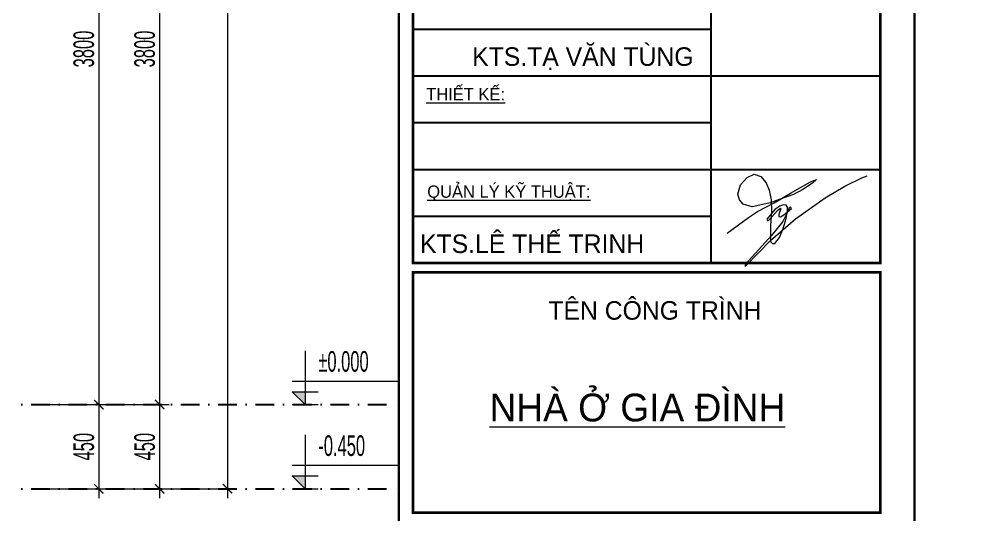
# Model space of a CAD drawing. Header units: inches. Extents: x 274208 to 641690, y -81912 to 129129.
# Drawn here: x 464331 to 469454, y 40613 to 43261 of the extents above; entities that cross this region are included whole.
import ezdxf
from ezdxf.enums import TextEntityAlignment as Align

# ---------------------------------------------------------------- set-up
doc = ezdxf.new("R2010")
doc.units = ezdxf.units.IN
doc.header["$MEASUREMENT"] = 0
doc.header["$PDMODE"] = 3
doc.linetypes.add('DASHDOT', pattern=[1, 0.5, -0.25, 0, -0.25])
for name, color, linetype, lineweight in [('05.Text', 253, 'Continuous', 18), ('08.Dim', 156, 'Continuous', 15), ('11.Khung bo', 32, 'Continuous', 50), ('12.Khung', 36, 'Continuous', 25), ('DIM', 252, 'Continuous', 20)]:
    doc.layers.add(name, color=color, linetype=linetype, lineweight=lineweight)
doc.layers.add('text', color=7, linetype='Continuous')
doc.layers.add('TRUC', color=250, linetype='DASHDOT')
doc.layers.add('Tpl_Bound', color=1, linetype='Continuous', plot=False)
doc.styles.add('TT5_Text Dim', font='hoatbif.shx', dxfattribs={"width": 0.6})
doc.styles.add('VnAvantH', font='')
doc.styles.get('VnAvantH').set_extended_font_data('.VnAvantH')
doc.dimstyles.new('TT5_Dim 1-50', dxfattribs={"dimscale": 50, "dimtxt": 2.2, "dimasz": 1, "dimexe": 1, "dimexo": 0.5, "dimgap": 0.5, "dimtad": 1, "dimdec": 0, "dimzin": 0, "dimdsep": 46, "dimtxsty": 'TT5_Text Dim', "dimblk": 'ARCHTICK', "dimcen": 0, "dimdle": 1, "dimclrd": 256, "dimclre": 256, "dimclrt": 1, "dimadec": 0, "dimazin": 0, "dimtfac": 0.015, "dimtdec": 0, "dimtix": 1, "dimtmove": 2, "dimatfit": 3, "dimldrblk": 'DOT', "dimfxl": 1, "dimtolj": 1, "dimtzin": 0, "dimlwd": -1, "dimlwe": -1, "dimarcsym": 1})

# ---------------------------------------------------------------- blocks, each defined once
blk = doc.blocks.new('100')
at = {"layer": '05.Text', "color": 1}
blk.add_lwpolyline([(1899575, -937551), (1899804, -937384), (1899898, -937322), (1900076, -937228), (1900253, -937123), (1900467, -937003), (1900530, -936977), (1900488, -937019), (1900384, -937087), (1900285, -937139), (1900132, -937194), (1900034, -937228), (1899924, -937254), (1899841, -937269), (1899747, -937243), (1899705, -937196), (1899689, -937134), (1899716, -937034), (1899789, -936956), (1899862, -936920), (1899935, -936946), (1899992, -937014), (1900024, -937092), (1900045, -937196), (1900050, -937322), (1900039, -937473), (1900039, -937577), (1900039, -937640), (1900060, -937661), (1900086, -937661), (1900133, -937598), (1900175, -937504), (1900206, -937395), (1900222, -937311), (1900222, -937275), (1900206, -937254), (1900175, -937249), (1900139, -937264), (1900086, -937301), (1900003, -937400), (1900003, -937416), (1900018, -937416), (1900118, -937306), (1900144, -937285), (1900150, -937293), (1900128, -937353), (1900128, -937374), (1900144, -937379), (1900180, -937358), (1900243, -937306), (1900264, -937290), (1900253, -937276), (1900234, -937290), (1900219, -937326), (1900170, -937426), (1900050, -937577), (1899773, -937880), (1899763, -937901), (1899773, -937901), (1900039, -937630), (1900306, -937400), (1900624, -937175), (1900833, -937050), (1901016, -936961), (1901073, -936940), (1901073, -936940)], dxfattribs=at)
at = {"layer": '11.Khung bo', "const_width": 26.7}
for points in [[(1860913, -945240), (1860913, -916940), (1896063, -916940), (1896063, -945240)], [(1896213, -937871), (1901213, -937871), (1901213, -930871), (1896213, -930871)], [(1896213, -940540), (1901213, -940540), (1901213, -937971), (1896213, -937971)]]:
    blk.add_lwpolyline(points, close=True, dxfattribs=at)
at = {"layer": '12.Khung'}
for p, q in [((1899399, -930871), (1899399, -937871)), ((1896213, -935371), (1899399, -935371)), ((1896213, -935871), (1901213, -935871)), ((1896213, -936371), (1899399, -936371)), ((1896213, -936871), (1901213, -936871)), ((1896213, -937371), (1899399, -937371))]:
    blk.add_line(p, q, dxfattribs=at)
at = {"layer": '12.Khung', "color": 1}
blk.add_lwpolyline([(1901579, -945940), (1901579, -916240), (1859580, -916240), (1859580, -945940)], close=True, dxfattribs=at)
at = {"layer": '05.Text', "style": 'VnAvantH'}
for s, p in [('KTS.t¹ v¨n tïng', (1899215, -935764)), ('KTS.lª thÕ trinh', (1898687, -937764))]:
    blk.add_text(s, height=198, dxfattribs=at).set_placement(p, align=Align.RIGHT)
for s, height, p in [('%%UthiÕt kÕ:', 132, (1896355, -936133)), ('%%Uqu¶n lý kü thuËt:', 132, (1896366, -937174)), ('tªn C¤NG TR×NH', 198, (1897662, -938477)), ('%%UNHµ ë GIA §×NH', 297, (1897032, -939564))]:
    blk.add_text(s, height=height, dxfattribs=at).set_placement(p)
blk = doc.blocks.new('A$C4E7C6F34')
at = {"layer": 'DIM'}
blk.add_hatch(color=256, dxfattribs=at).paths.add_polyline_path([(-38, 0), (-38, 138), (-178, 138)])
for p, q in [((-38, 576), (-38, 0)), ((964, 248), (-178, 248)), ((-178, 138), (101, 138)), ((-178, 138), (-38, 0)), ((-178, 0), (101, 0))]:
    blk.add_line(p, q, dxfattribs=at)
at = {"layer": 'text', "style": 'TT5_Text Dim', "flags": 8}
blk.add_attdef('%%P0.000', text='', height=220, dxfattribs=at).set_placement((102, 461), align=Align.MIDDLE_LEFT)
blk = doc.blocks.new('_ARCHTICK')
at = {"color": 0, "linetype": 'ByBlock', "const_width": 0.15}
blk.add_lwpolyline([(-0.5, -0.5), (0.5, 0.5)], dxfattribs=at)
blk = doc.blocks.new('*D347')
at = {"layer": '08.Dim', "transparency": 16777216}
for p, q in [((464757.4, 45051.7), (464757.4, 41151.7)), ((464451.3, 45001.7), (464807.4, 45001.7)), ((464451.3, 41201.7), (464807.4, 41201.7))]:
    blk.add_line(p, q, dxfattribs=at)
at = {"layer": 'Defpoints', "color": 0, "transparency": 16777216}
for p in [(464426.3, 45001.7), (464426.3, 41201.7), (464757.4, 41201.7)]:
    blk.add_point(p, dxfattribs=at)
at = {"layer": '08.Dim', "transparency": 16777216, "xscale": 50, "yscale": 50, "zscale": 50}
for p, rotation in [((464757.4, 45001.7), 90), ((464757.4, 41201.7), 270)]:
    blk.add_blockref('_ARCHTICK', p, dxfattribs=dict(at, rotation=rotation))
at = {"layer": '08.Dim', "color": 1, "transparency": 16777216, "insert": (464677.4, 43101.7), "char_height": 110, "attachment_point": 5, "rotation": 90, "style": 'TT5_Text Dim'}
blk.add_mtext('\\A1;3800', dxfattribs=at)
blk = doc.blocks.new('_DOT')
at = {"color": 1, "linetype": 'ByBlock'}
blk.add_line((-0.5, 0), (-1, 0), dxfattribs=at)
at = {"color": 1, "linetype": 'ByBlock', "const_width": 0.5}
blk.add_lwpolyline([(-0.25, 0, 1), (0.25, 0, 1)], format="xyb", close=True, dxfattribs=at)
blk = doc.blocks.new('*D348')
at = {"layer": '08.Dim', "transparency": 16777216}
for p, q in [((464757.4, 41251.7), (464757.4, 40701.7)), ((464451.3, 41201.7), (464807.4, 41201.7)), ((464451.3, 40751.7), (464807.4, 40751.7))]:
    blk.add_line(p, q, dxfattribs=at)
at = {"layer": 'Defpoints', "color": 0, "transparency": 16777216}
for p in [(464426.3, 41201.7), (464426.3, 40751.7), (464757.4, 40751.7)]:
    blk.add_point(p, dxfattribs=at)
at = {"layer": '08.Dim', "transparency": 16777216, "xscale": 50, "yscale": 50, "zscale": 50}
for p, rotation in [((464757.4, 41201.7), 90), ((464757.4, 40751.7), 270)]:
    blk.add_blockref('_ARCHTICK', p, dxfattribs=dict(at, rotation=rotation))
at = {"layer": '08.Dim', "color": 1, "transparency": 16777216, "insert": (464677.4, 40976.7), "char_height": 110, "attachment_point": 5, "rotation": 90, "style": 'TT5_Text Dim'}
blk.add_mtext('\\A1;450', dxfattribs=at)
blk = doc.blocks.new('*D351')
at = {"layer": '08.Dim', "transparency": 16777216}
for p, q in [((465083, 45051.7), (465083, 41151.7)), ((464451.3, 45001.7), (465133, 45001.7)), ((464451.3, 41201.7), (465133, 41201.7))]:
    blk.add_line(p, q, dxfattribs=at)
at = {"layer": 'Defpoints', "color": 0, "transparency": 16777216}
for p in [(464426.3, 45001.7), (464426.3, 41201.7), (465083, 41201.7)]:
    blk.add_point(p, dxfattribs=at)
at = {"layer": '08.Dim', "transparency": 16777216, "xscale": 50, "yscale": 50, "zscale": 50}
for p, rotation in [((465083, 45001.7), 90), ((465083, 41201.7), 270)]:
    blk.add_blockref('_ARCHTICK', p, dxfattribs=dict(at, rotation=rotation))
at = {"layer": '08.Dim', "color": 1, "transparency": 16777216, "insert": (465003, 43101.7), "char_height": 110, "attachment_point": 5, "rotation": 90, "style": 'TT5_Text Dim'}
blk.add_mtext('\\A1;3800', dxfattribs=at)
blk = doc.blocks.new('*D352')
at = {"layer": '08.Dim', "transparency": 16777216}
for p, q in [((465083, 41251.7), (465083, 40701.7)), ((464451.3, 41201.7), (465133, 41201.7)), ((464451.3, 40751.7), (465133, 40751.7))]:
    blk.add_line(p, q, dxfattribs=at)
at = {"layer": 'Defpoints', "color": 0, "transparency": 16777216}
for p in [(464426.3, 41201.7), (464426.3, 40751.7), (465083, 40751.7)]:
    blk.add_point(p, dxfattribs=at)
at = {"layer": '08.Dim', "transparency": 16777216, "xscale": 50, "yscale": 50, "zscale": 50}
for p, rotation in [((465083, 41201.7), 90), ((465083, 40751.7), 270)]:
    blk.add_blockref('_ARCHTICK', p, dxfattribs=dict(at, rotation=rotation))
at = {"layer": '08.Dim', "color": 1, "transparency": 16777216, "insert": (465003, 40976.7), "char_height": 110, "attachment_point": 5, "rotation": 90, "style": 'TT5_Text Dim'}
blk.add_mtext('\\A1;450', dxfattribs=at)
blk = doc.blocks.new('*D353')
at = {"layer": '08.Dim', "transparency": 16777216}
for p, q in [((465445.9, 49251.7), (465445.9, 40701.7)), ((464451.3, 49201.7), (465495.9, 49201.7)), ((464451.3, 40751.7), (465495.9, 40751.7))]:
    blk.add_line(p, q, dxfattribs=at)
at = {"layer": 'Defpoints', "color": 0, "transparency": 16777216}
for p in [(464426.3, 49201.7), (464426.3, 40751.7), (465445.9, 40751.7)]:
    blk.add_point(p, dxfattribs=at)
at = {"layer": '08.Dim', "transparency": 16777216, "xscale": 50, "yscale": 50, "zscale": 50}
for p, rotation in [((465445.9, 49201.7), 90), ((465445.9, 40751.7), 270)]:
    blk.add_blockref('_ARCHTICK', p, dxfattribs=dict(at, rotation=rotation))
at = {"layer": '08.Dim', "color": 1, "transparency": 16777216, "insert": (465365.9, 44976.7), "char_height": 110, "attachment_point": 5, "rotation": 90, "style": 'TT5_Text Dim'}
blk.add_mtext('\\A1;8450', dxfattribs=at)

msp = doc.modelspace()

# ---------------------------------------------------------------- linework, layer by layer
at = {"layer": 'Tpl_Bound', "color": 1}
for points in [[(448121.1, 37923.9), (448121.1, 52773.7), (469120.9, 52773.7), (469120.9, 37923.9)], [(469120.9, 37923.9), (469120.9, 52773.7), (490120.8, 52773.7), (490120.8, 37923.9)]]:
    msp.add_lwpolyline(points, close=True, dxfattribs=at)
at = {"layer": 'TRUC', "ltscale": 200}
for points in [[(448787.8, 41201.7), (466362.6, 41201.7)], [(448787.8, 40751.7), (466362.6, 40751.7)]]:
    msp.add_lwpolyline(points, dxfattribs=at)

# ---------------------------------------------------------------- block references
at = {"layer": '05.Text', "xscale": 0.5, "yscale": 0.5, "zscale": 0.5}
for p in [(-481668.7, 510893.8), (-460668.9, 510893.8)]:
    msp.add_blockref('100', p, dxfattribs=at)
at = {"layer": '08.Dim'}
ref = msp.add_blockref('A$C4E7C6F34', (465880.6, 41201.7), dxfattribs=dict(at, xscale=0.5, yscale=0.5, zscale=0.5))
ref.add_attrib('%%P0.000', '%%p0.000', dxfattribs={"layer": 'text', "height": 110, "style": 'TT5_Text Dim', "width": 0.6, "flags": 8}).set_placement((465931.7, 41432.4), align=Align.MIDDLE_LEFT)
ref = msp.add_blockref('A$C4E7C6F34', (465880.6, 40751.7), dxfattribs=dict(at, xscale=0.5, yscale=0.5, zscale=0.5))
ref.add_attrib('%%P0.000', '-0.450', dxfattribs={"layer": 'text', "height": 110, "style": 'TT5_Text Dim', "width": 0.6, "flags": 8}).set_placement((465931.7, 40982.4), align=Align.MIDDLE_LEFT)

# ---------------------------------------------------------------- dimensions: what is measured, and where the dimension line sits
for base, p1, p2, picture, middle in [((465445.9, 40751.7), (464426.3, 49201.7), (464426.3, 40751.7), '*D353', (465365.9, 44976.7)), ((464757.4, 41201.7), (464426.3, 45001.7), (464426.3, 41201.7), '*D347', (464677.4, 43101.7)), ((465083, 41201.7), (464426.3, 45001.7), (464426.3, 41201.7), '*D351', (465003, 43101.7)), ((464757.4, 40751.7), (464426.3, 41201.7), (464426.3, 40751.7), '*D348', (464677.4, 40976.7)), ((465083, 40751.7), (464426.3, 41201.7), (464426.3, 40751.7), '*D352', (465003, 40976.7))]:
    dim = msp.add_linear_dim(base=base, p1=p1, p2=p2, angle=90, dimstyle='TT5_Dim 1-50', dxfattribs=at)
    dim.commit()
    dim.dimension.update_dxf_attribs({"geometry": picture, "text_midpoint": middle})

doc.saveas('drawing.dxf')
